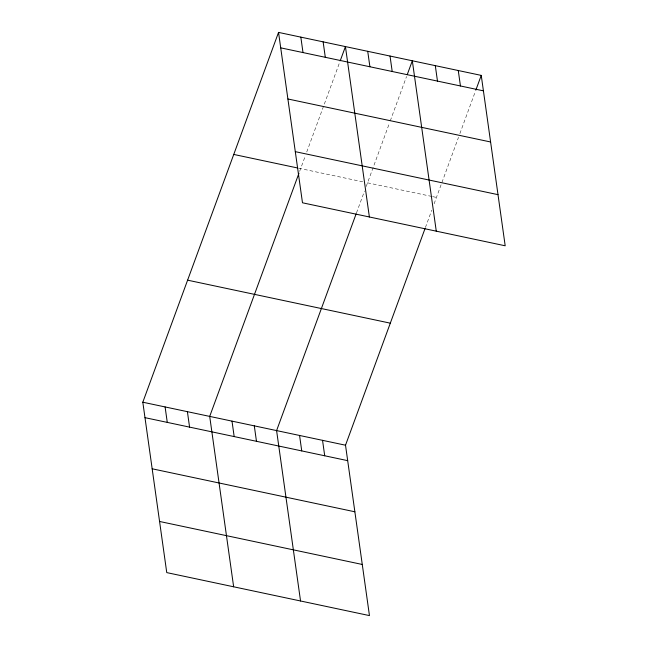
<?xml version="1.0" encoding="UTF-8"?>
<svg xmlns="http://www.w3.org/2000/svg" width="648" height="648" viewBox="0 0 648 648"><rect width="100%" height="100%" fill="white"/><g stroke="black" fill="none" stroke-linecap="round" stroke-linejoin="round"><path stroke-width="0.49" stroke-dasharray="3.24 2.43" d="M299.635 171.364L305.394 155.682M306.747 151.988L340.006 61.382M356.497 212.884L364.524 191.014M366.193 186.462L389.594 122.723M390.266 120.868L406.555 76.496M425.42 227.505L431.77 210.187M434.111 203.812L458.509 137.336M459.869 133.642L475.478 91.109M298.704 168.213L362.686 181.788M367.538 182.817L431.665 196.417M432.629 196.619L436.452 197.429"/><path stroke-width="0.97" d="M425.088 228.412L345.514 445.208L369.457 615.6L166.755 572.605L142.811 402.214L278.543 32.4L481.245 75.395L505.189 245.786L302.486 202.792L278.543 32.4M298.971 173.186L209.701 416.397L233.644 586.796M340.346 60.458L345.433 46.591L369.376 216.983M356.165 213.791L276.591 430.588L300.542 600.98M407.236 74.642L412.322 60.774L436.274 231.166M475.818 90.185L481.245 75.395M280.714 47.847L483.416 90.842M287.898 98.982L490.601 141.977M295.302 151.664L498.004 194.659M233.75 154.435L297.732 168.01M187.596 280.171L390.307 323.166M142.811 402.214L345.514 445.208M144.982 417.66L347.684 460.655M152.167 468.796L354.869 511.79M159.57 521.47L362.273 564.465M458.274 70.519L460.445 85.973M435.302 65.651L437.473 81.097M390.031 56.044L392.202 71.499M367.732 51.322L369.903 66.768M323.133 41.861L325.304 57.308M300.834 37.13L303.005 52.577M322.542 440.332L324.713 455.787M299.57 435.464L301.741 450.911M254.299 425.858L256.47 441.312M232 421.127L234.171 436.582M187.402 411.674L189.572 427.121M165.102 406.944L167.273 422.391"/></g></svg>
